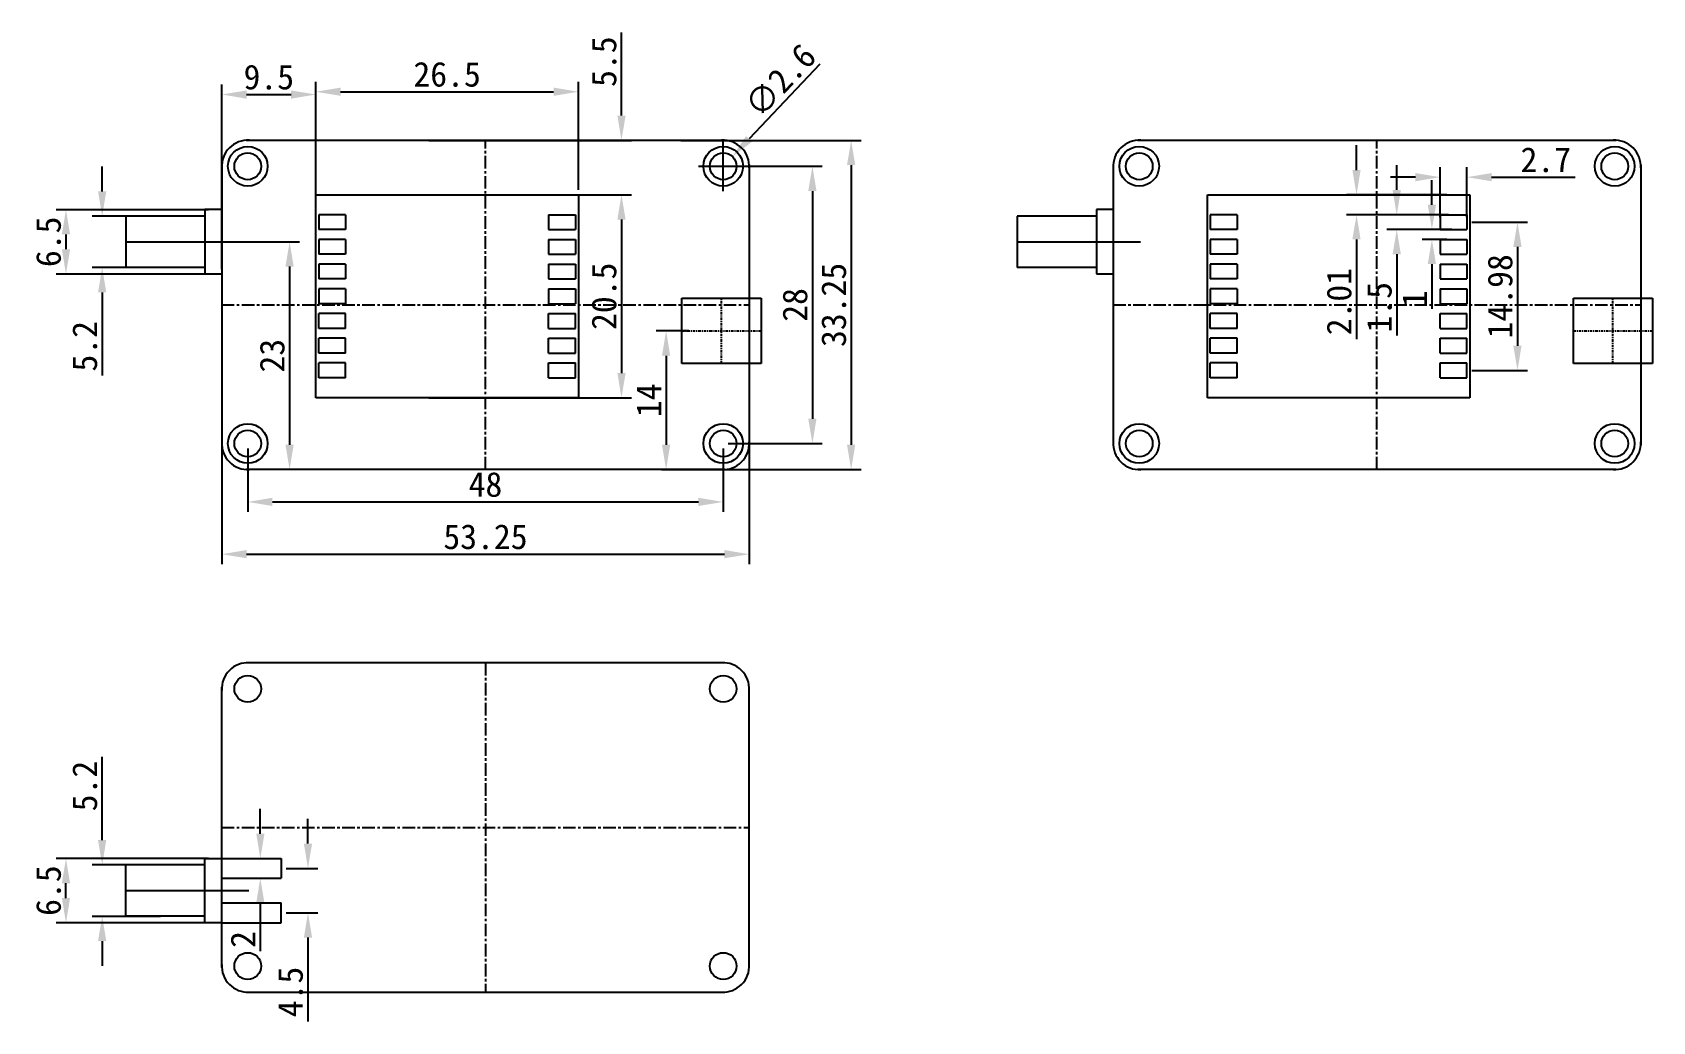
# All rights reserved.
# Model space of a CAD drawing. Extents: x 2342 to 2506, y -862 to -762.
import ezdxf

# ---------------------------------------------------------------- set-up
doc = ezdxf.new("R2010")
doc.units = 0
doc.linetypes.add('CENTER', pattern=[0.6, 0.375, -0.075, 0.075, -0.075])
doc.layers.get('DEFPOINTS').update_dxf_attribs({"linetype": 'CONTINUOUS'})
doc.layers.add('尺寸线', color=1, linetype='CONTINUOUS')
doc.styles.add('宋体', font='')
doc.styles.get('宋体').set_extended_font_data('SimSun')
doc.dimstyles.new('H', dxfattribs={"dimtxt": 2.5, "dimasz": 2.5, "dimexe": 1, "dimexo": 0.5, "dimgap": 0.5, "dimtad": 1, "dimdsep": 46, "dimtxsty": '宋体', "dimcen": 2.5, "dimclrd": 3, "dimclre": 3, "dimclrt": 3, "dimazin": 2, "dimtfac": 0.7, "dimtofl": 0, "dimtmove": 0, "dimatfit": 3, "dimfxl": 0, "dimtolj": 1, "dimlwd": -1, "dimlwe": -1, "dimarcsym": 0})

# ---------------------------------------------------------------- blocks, each defined once
blk = doc.blocks.new('*D95')
at = {"layer": 'DEFPOINTS', "color": 0, "transparency": 16777216}
for p in [(2363.82, -803.86), (2411.82, -803.86), (2411.82, -809.76)]:
    blk.add_point(p, dxfattribs=at)
at = {"layer": '尺寸线', "color": 3, "transparency": 16777216}
for p, q in [((2363.82, -804.36), (2363.82, -810.76)), ((2411.82, -804.36), (2411.82, -810.76)), ((2366.32, -809.76), (2409.32, -809.76))]:
    blk.add_line(p, q, dxfattribs=at)
for points in [[(2366.32, -809.34), (2366.32, -810.17), (2363.82, -809.76)], [(2409.32, -809.34), (2409.32, -810.17), (2411.82, -809.76)]]:
    blk.add_solid(points, dxfattribs=at)
at = {"layer": '尺寸线', "color": 3, "transparency": 16777216, "insert": (2387.82, -808.01), "char_height": 2.5, "attachment_point": 5, "style": '宋体'}
blk.add_mtext('\\A1;48', dxfattribs=at)
blk = doc.blocks.new('*D96')
at = {"layer": 'DEFPOINTS', "color": 0, "transparency": 16777216}
for p in [(2361.2, -797.93), (2414.45, -797.93), (2414.45, -815.04)]:
    blk.add_point(p, dxfattribs=at)
at = {"layer": '尺寸线', "color": 3, "transparency": 16777216}
for p, q in [((2361.2, -798.43), (2361.2, -816.04)), ((2414.45, -798.43), (2414.45, -816.04)), ((2363.7, -815.04), (2411.95, -815.04))]:
    blk.add_line(p, q, dxfattribs=at)
for points in [[(2363.7, -814.62), (2363.7, -815.45), (2361.2, -815.04)], [(2411.95, -814.62), (2411.95, -815.45), (2414.45, -815.04)]]:
    blk.add_solid(points, dxfattribs=at)
at = {"layer": '尺寸线', "color": 3, "transparency": 16777216, "insert": (2387.82, -813.29), "char_height": 2.5, "attachment_point": 5, "style": '宋体'}
blk.add_mtext('\\A1;53.25', dxfattribs=at)
blk = doc.blocks.new('*D97')
at = {"layer": 'DEFPOINTS', "color": 0, "transparency": 16777216}
for p in [(2407.06, -773.24), (2405.1, -806.49), (2424.74, -806.49)]:
    blk.add_point(p, dxfattribs=at)
at = {"layer": '尺寸线', "color": 3, "transparency": 16777216}
for p, q in [((2407.56, -773.24), (2425.74, -773.24)), ((2424.74, -775.74), (2424.74, -803.99)), ((2405.6, -806.49), (2425.74, -806.49))]:
    blk.add_line(p, q, dxfattribs=at)
for points in [[(2424.32, -775.74), (2425.15, -775.74), (2424.74, -773.24)], [(2424.32, -803.99), (2425.15, -803.99), (2424.74, -806.49)]]:
    blk.add_solid(points, dxfattribs=at)
at = {"layer": '尺寸线', "color": 3, "transparency": 16777216, "insert": (2422.99, -789.86), "char_height": 2.5, "attachment_point": 5, "rotation": 90, "style": '宋体'}
blk.add_mtext('\\A1;33.25', dxfattribs=at)
blk = doc.blocks.new('*D98')
at = {"layer": 'DEFPOINTS', "color": 0, "transparency": 16777216}
for p in [(2411.82, -775.86), (2411.82, -803.86), (2420.83, -803.86)]:
    blk.add_point(p, dxfattribs=at)
at = {"layer": '尺寸线', "color": 3, "transparency": 16777216}
for p, q in [((2412.32, -775.86), (2421.83, -775.86)), ((2420.83, -778.36), (2420.83, -801.36)), ((2412.32, -803.86), (2421.83, -803.86))]:
    blk.add_line(p, q, dxfattribs=at)
for points in [[(2420.41, -778.36), (2421.24, -778.36), (2420.83, -775.86)], [(2420.41, -801.36), (2421.24, -801.36), (2420.83, -803.86)]]:
    blk.add_solid(points, dxfattribs=at)
at = {"layer": '尺寸线', "color": 3, "transparency": 16777216, "insert": (2419.08, -789.86), "char_height": 2.5, "attachment_point": 5, "rotation": 90, "style": '宋体'}
blk.add_mtext('\\A1;28', dxfattribs=at)
blk = doc.blocks.new('*D99')
at = {"layer": 'DEFPOINTS', "color": 0, "transparency": 16777216}
for p in [(2355.5, -780.89), (2349.13, -786.09), (2355.5, -786.09)]:
    blk.add_point(p, dxfattribs=at)
at = {"layer": '尺寸线', "color": 3, "transparency": 16777216}
for p, q in [((2349.13, -778.39), (2349.13, -775.89)), ((2355, -780.89), (2348.13, -780.89)), ((2355, -786.09), (2348.13, -786.09)), ((2349.13, -788.59), (2349.13, -796.99))]:
    blk.add_line(p, q, dxfattribs=at)
for points in [[(2348.71, -778.39), (2349.54, -778.39), (2349.13, -780.89)], [(2348.71, -788.59), (2349.54, -788.59), (2349.13, -786.09)]]:
    blk.add_solid(points, dxfattribs=at)
at = {"layer": '尺寸线', "color": 3, "transparency": 16777216, "insert": (2347.38, -794.04), "char_height": 2.5, "attachment_point": 5, "rotation": 90, "style": '宋体'}
blk.add_mtext('\\A1;5.2', dxfattribs=at)
blk = doc.blocks.new('*D100')
at = {"layer": 'DEFPOINTS', "color": 0, "transparency": 16777216}
for p in [(2360.35, -780.24), (2345.47, -786.74), (2360.35, -786.74)]:
    blk.add_point(p, dxfattribs=at)
at = {"layer": '尺寸线', "color": 3, "transparency": 16777216}
for p, q in [((2359.85, -780.24), (2344.47, -780.24)), ((2345.47, -782.74), (2345.47, -784.24)), ((2359.85, -786.74), (2344.47, -786.74))]:
    blk.add_line(p, q, dxfattribs=at)
for points in [[(2345.06, -782.74), (2345.89, -782.74), (2345.47, -780.24)], [(2345.06, -784.24), (2345.89, -784.24), (2345.47, -786.74)]]:
    blk.add_solid(points, dxfattribs=at)
at = {"layer": '尺寸线', "color": 3, "transparency": 16777216, "insert": (2343.72, -783.49), "char_height": 2.5, "attachment_point": 5, "rotation": 90, "style": '宋体'}
blk.add_mtext('\\A1;6.5', dxfattribs=at)
blk = doc.blocks.new('*D101')
at = {"layer": 'DEFPOINTS', "color": 0, "transparency": 16777216}
for p in [(2370.7, -768.61), (2361.2, -786.74), (2370.7, -786.74)]:
    blk.add_point(p, dxfattribs=at)
at = {"layer": '尺寸线', "color": 3, "transparency": 16777216}
for p, q in [((2361.2, -786.24), (2361.2, -767.61)), ((2363.7, -768.61), (2368.2, -768.61)), ((2370.7, -786.24), (2370.7, -767.61))]:
    blk.add_line(p, q, dxfattribs=at)
for points in [[(2363.7, -768.2), (2363.7, -769.03), (2361.2, -768.61)], [(2368.2, -768.2), (2368.2, -769.03), (2370.7, -768.61)]]:
    blk.add_solid(points, dxfattribs=at)
at = {"layer": '尺寸线', "color": 3, "transparency": 16777216, "insert": (2365.95, -766.86), "char_height": 2.5, "attachment_point": 5, "style": '宋体'}
blk.add_mtext('\\A1;9.5', dxfattribs=at)
blk = doc.blocks.new('*D102')
at = {"layer": 'DEFPOINTS', "color": 0, "transparency": 16777216}
for p in [(2397.2, -768.33), (2370.7, -771.29), (2397.2, -778.74)]:
    blk.add_point(p, dxfattribs=at)
at = {"layer": '尺寸线', "color": 3, "transparency": 16777216}
for p, q in [((2370.7, -770.79), (2370.7, -767.33)), ((2373.2, -768.33), (2394.7, -768.33)), ((2397.2, -778.24), (2397.2, -767.33))]:
    blk.add_line(p, q, dxfattribs=at)
for points in [[(2373.2, -767.91), (2373.2, -768.74), (2370.7, -768.33)], [(2394.7, -767.91), (2394.7, -768.74), (2397.2, -768.33)]]:
    blk.add_solid(points, dxfattribs=at)
at = {"layer": '尺寸线', "color": 3, "transparency": 16777216, "insert": (2383.95, -766.58), "char_height": 2.5, "attachment_point": 5, "style": '宋体'}
blk.add_mtext('\\A1;26.5', dxfattribs=at)
blk = doc.blocks.new('*D103')
at = {"layer": 'DEFPOINTS', "color": 0, "transparency": 16777216}
for p in [(2381.61, -773.24), (2393.57, -778.74), (2401.55, -778.74)]:
    blk.add_point(p, dxfattribs=at)
at = {"layer": '尺寸线', "color": 3, "transparency": 16777216}
for p, q in [((2401.55, -770.74), (2401.55, -762.33)), ((2382.11, -773.24), (2402.55, -773.24)), ((2394.07, -778.74), (2402.55, -778.74)), ((2401.55, -781.24), (2401.55, -783.74))]:
    blk.add_line(p, q, dxfattribs=at)
for points in [[(2401.14, -770.74), (2401.97, -770.74), (2401.55, -773.24)], [(2401.14, -781.24), (2401.97, -781.24), (2401.55, -778.74)]]:
    blk.add_solid(points, dxfattribs=at)
at = {"layer": '尺寸线', "color": 3, "transparency": 16777216, "insert": (2399.8, -765.29), "char_height": 2.5, "attachment_point": 5, "rotation": 90, "style": '宋体'}
blk.add_mtext('\\A1;5.5', dxfattribs=at)
blk = doc.blocks.new('*D104')
at = {"layer": 'DEFPOINTS', "color": 0, "transparency": 16777216}
for p in [(2381.61, -778.74), (2381.61, -799.24), (2401.55, -799.24)]:
    blk.add_point(p, dxfattribs=at)
at = {"layer": '尺寸线', "color": 3, "transparency": 16777216}
for p, q in [((2382.11, -778.74), (2402.55, -778.74)), ((2401.55, -781.24), (2401.55, -796.74)), ((2382.11, -799.24), (2402.55, -799.24))]:
    blk.add_line(p, q, dxfattribs=at)
for points in [[(2401.14, -781.24), (2401.97, -781.24), (2401.55, -778.74)], [(2401.14, -796.74), (2401.97, -796.74), (2401.55, -799.24)]]:
    blk.add_solid(points, dxfattribs=at)
at = {"layer": '尺寸线', "color": 3, "transparency": 16777216, "insert": (2399.8, -788.99), "char_height": 2.5, "attachment_point": 5, "rotation": 90, "style": '宋体'}
blk.add_mtext('\\A1;20.5', dxfattribs=at)
blk = doc.blocks.new('*D105')
at = {"layer": 'DEFPOINTS', "color": 0, "transparency": 16777216}
for p in [(2408.86, -792.49), (2406.06, -806.49), (2408.86, -806.49)]:
    blk.add_point(p, dxfattribs=at)
at = {"layer": '尺寸线', "color": 3, "transparency": 16777216}
for p, q in [((2408.36, -792.49), (2405.06, -792.49)), ((2406.06, -794.99), (2406.06, -803.99)), ((2408.36, -806.49), (2405.06, -806.49))]:
    blk.add_line(p, q, dxfattribs=at)
for points in [[(2405.64, -794.99), (2406.47, -794.99), (2406.06, -792.49)], [(2405.64, -803.99), (2406.47, -803.99), (2406.06, -806.49)]]:
    blk.add_solid(points, dxfattribs=at)
at = {"layer": '尺寸线', "color": 3, "transparency": 16777216, "insert": (2404.31, -799.49), "char_height": 2.5, "attachment_point": 5, "rotation": 90, "style": '宋体'}
blk.add_mtext('\\A1;14', dxfattribs=at)
blk = doc.blocks.new('*D106')
at = {"layer": 'DEFPOINTS', "color": 0, "transparency": 16777216}
for p in [(2412.72, -774.92), (2410.93, -776.81)]:
    blk.add_point(p, dxfattribs=at)
at = {"layer": '尺寸线', "color": 3, "transparency": 16777216}
for p, q in [((2421.57, -765.53), (2414.43, -773.1)), ((2411.82, -778.36), (2411.82, -773.36)), ((2409.32, -775.86), (2414.32, -775.86))]:
    blk.add_line(p, q, dxfattribs=at)
blk.add_solid([(2414.13, -772.81), (2414.73, -773.38), (2412.72, -774.92)], dxfattribs=at)
at = {"layer": '尺寸线', "color": 3, "transparency": 16777216, "insert": (2417.58, -767.2), "char_height": 2.5, "attachment_point": 5, "rotation": 46.6829, "style": '宋体'}
blk.add_mtext('\\A1;∅2.6', dxfattribs=at)
blk = doc.blocks.new('*D107')
at = {"layer": 'DEFPOINTS', "color": 0, "transparency": 16777216}
for p in [(2356.38, -783.49), (2368.05, -806.49), (2371.15, -806.49)]:
    blk.add_point(p, dxfattribs=at)
at = {"layer": '尺寸线', "color": 3, "transparency": 16777216}
for p, q in [((2356.88, -783.49), (2369.05, -783.49)), ((2368.05, -785.99), (2368.05, -803.99)), ((2370.65, -806.49), (2367.05, -806.49))]:
    blk.add_line(p, q, dxfattribs=at)
for points in [[(2367.63, -785.99), (2368.46, -785.99), (2368.05, -783.49)], [(2367.63, -803.99), (2368.46, -803.99), (2368.05, -806.49)]]:
    blk.add_solid(points, dxfattribs=at)
at = {"layer": '尺寸线', "color": 3, "transparency": 16777216, "insert": (2366.3, -794.99), "char_height": 2.5, "attachment_point": 5, "rotation": 90, "style": '宋体'}
blk.add_mtext('\\A1;23', dxfattribs=at)
blk = doc.blocks.new('*D130')
at = {"layer": 'DEFPOINTS', "color": 0, "transparency": 16777216}
for p in [(2349.13, -846.42), (2355.5, -846.42), (2355.5, -851.62)]:
    blk.add_point(p, dxfattribs=at)
at = {"layer": '尺寸线', "color": 3, "transparency": 16777216}
for p, q in [((2349.13, -843.92), (2349.13, -835.51)), ((2355, -846.42), (2348.13, -846.42)), ((2355, -851.62), (2348.13, -851.62)), ((2349.13, -854.12), (2349.13, -856.62))]:
    blk.add_line(p, q, dxfattribs=at)
for points in [[(2348.71, -843.92), (2349.54, -843.92), (2349.13, -846.42)], [(2348.71, -854.12), (2349.54, -854.12), (2349.13, -851.62)]]:
    blk.add_solid(points, dxfattribs=at)
at = {"layer": '尺寸线', "color": 3, "transparency": 16777216, "insert": (2347.38, -838.46), "char_height": 2.5, "attachment_point": 5, "rotation": 90, "style": '宋体'}
blk.add_mtext('\\A1;5.2', dxfattribs=at)
blk = doc.blocks.new('*D131')
at = {"layer": 'DEFPOINTS', "color": 0, "transparency": 16777216}
for p in [(2345.47, -845.77), (2360.35, -845.77), (2360.35, -852.27)]:
    blk.add_point(p, dxfattribs=at)
at = {"layer": '尺寸线', "color": 3, "transparency": 16777216}
for p, q in [((2359.85, -845.77), (2344.47, -845.77)), ((2345.47, -849.77), (2345.47, -848.27)), ((2359.85, -852.27), (2344.47, -852.27))]:
    blk.add_line(p, q, dxfattribs=at)
for points in [[(2345.06, -848.27), (2345.89, -848.27), (2345.47, -845.77)], [(2345.06, -849.77), (2345.89, -849.77), (2345.47, -852.27)]]:
    blk.add_solid(points, dxfattribs=at)
at = {"layer": '尺寸线', "color": 3, "transparency": 16777216, "insert": (2343.72, -849.02), "char_height": 2.5, "attachment_point": 5, "rotation": 90, "style": '宋体'}
blk.add_mtext('\\A1;6.5', dxfattribs=at)
blk = doc.blocks.new('*D141')
at = {"layer": 'DEFPOINTS', "color": 0, "transparency": 16777216}
for p in [(2367.2, -846.77), (2367.2, -851.27), (2369.9, -851.27)]:
    blk.add_point(p, dxfattribs=at)
at = {"layer": '尺寸线', "color": 3, "transparency": 16777216}
for p, q in [((2369.9, -844.27), (2369.9, -841.77)), ((2367.7, -846.77), (2370.9, -846.77)), ((2367.7, -851.27), (2370.9, -851.27)), ((2369.9, -853.77), (2369.9, -862.25))]:
    blk.add_line(p, q, dxfattribs=at)
for points in [[(2369.49, -844.27), (2370.32, -844.27), (2369.9, -846.77)], [(2369.49, -853.77), (2370.32, -853.77), (2369.9, -851.27)]]:
    blk.add_solid(points, dxfattribs=at)
at = {"layer": '尺寸线', "color": 3, "transparency": 16777216, "insert": (2368.15, -859.26), "char_height": 2.5, "attachment_point": 5, "rotation": 90, "style": '宋体'}
blk.add_mtext('\\A1;4.5', dxfattribs=at)
blk = doc.blocks.new('*D142')
at = {"layer": 'DEFPOINTS', "color": 0, "transparency": 16777216}
for p in [(2364.2, -845.77), (2364.2, -847.77), (2365.09, -847.77)]:
    blk.add_point(p, dxfattribs=at)
at = {"layer": '尺寸线', "color": 3, "transparency": 16777216}
for p, q in [((2365.09, -843.27), (2365.09, -840.77)), ((2364.7, -845.77), (2366.09, -845.77)), ((2364.7, -847.77), (2366.09, -847.77)), ((2365.09, -850.27), (2365.09, -855.14))]:
    blk.add_line(p, q, dxfattribs=at)
for points in [[(2364.68, -843.27), (2365.51, -843.27), (2365.09, -845.77)], [(2364.68, -850.27), (2365.51, -850.27), (2365.09, -847.77)]]:
    blk.add_solid(points, dxfattribs=at)
at = {"layer": '尺寸线', "color": 3, "transparency": 16777216, "insert": (2363.34, -853.95), "char_height": 2.5, "attachment_point": 5, "rotation": 90, "style": '宋体'}
blk.add_mtext('\\A1;2', dxfattribs=at)
blk = doc.blocks.new('*D155')
at = {"layer": 'DEFPOINTS', "color": 0, "transparency": 16777216}
for p in [(2485.38, -778.74), (2475.76, -780.75), (2485.38, -780.75)]:
    blk.add_point(p, dxfattribs=at)
at = {"layer": '尺寸线', "color": 3, "transparency": 16777216}
for p, q in [((2475.76, -776.24), (2475.76, -773.74)), ((2484.88, -778.74), (2474.76, -778.74)), ((2484.88, -780.75), (2474.76, -780.75)), ((2475.76, -783.25), (2475.76, -793.32))]:
    blk.add_line(p, q, dxfattribs=at)
for points in [[(2475.34, -776.24), (2476.17, -776.24), (2475.76, -778.74)], [(2475.34, -783.25), (2476.17, -783.25), (2475.76, -780.75)]]:
    blk.add_solid(points, dxfattribs=at)
at = {"layer": '尺寸线', "color": 3, "transparency": 16777216, "insert": (2474.01, -789.53), "char_height": 2.5, "attachment_point": 5, "rotation": 90, "style": '宋体'}
blk.add_mtext('\\A1;2.01', dxfattribs=at)
blk = doc.blocks.new('*D156')
at = {"layer": 'DEFPOINTS', "color": 0, "transparency": 16777216}
for p in [(2486.9, -776.96), (2484.2, -781.5), (2486.9, -781.5)]:
    blk.add_point(p, dxfattribs=at)
at = {"layer": '尺寸线', "color": 3, "transparency": 16777216}
for p, q in [((2484.2, -781), (2484.2, -775.96)), ((2486.9, -781), (2486.9, -775.96)), ((2481.7, -776.96), (2479.2, -776.96)), ((2489.4, -776.96), (2497.84, -776.96))]:
    blk.add_line(p, q, dxfattribs=at)
for points in [[(2481.7, -776.54), (2481.7, -777.37), (2484.2, -776.96)], [(2489.4, -776.54), (2489.4, -777.37), (2486.9, -776.96)]]:
    blk.add_solid(points, dxfattribs=at)
at = {"layer": '尺寸线', "color": 3, "transparency": 16777216, "insert": (2494.87, -775.21), "char_height": 2.5, "attachment_point": 5, "style": '宋体'}
blk.add_mtext('\\A1;2.7', dxfattribs=at)
blk = doc.blocks.new('*D157')
at = {"layer": 'DEFPOINTS', "color": 0, "transparency": 16777216}
for p in [(2485.55, -780.75), (2479.82, -782.25), (2485.87, -782.25)]:
    blk.add_point(p, dxfattribs=at)
at = {"layer": '尺寸线', "color": 3, "transparency": 16777216}
for p, q in [((2479.82, -778.25), (2479.82, -775.75)), ((2485.05, -780.75), (2478.82, -780.75)), ((2485.37, -782.25), (2478.82, -782.25)), ((2479.82, -784.75), (2479.82, -792.95))]:
    blk.add_line(p, q, dxfattribs=at)
for points in [[(2479.4, -778.25), (2480.24, -778.25), (2479.82, -780.75)], [(2479.4, -784.75), (2480.24, -784.75), (2479.82, -782.25)]]:
    blk.add_solid(points, dxfattribs=at)
at = {"layer": '尺寸线', "color": 3, "transparency": 16777216, "insert": (2478.07, -790.1), "char_height": 2.5, "attachment_point": 5, "rotation": 90, "style": '宋体'}
blk.add_mtext('\\A1;1.5', dxfattribs=at)
blk = doc.blocks.new('*D158')
at = {"layer": 'DEFPOINTS', "color": 0, "transparency": 16777216}
for p in [(2483.37, -783.24), (2485.37, -782.25), (2485.37, -783.24)]:
    blk.add_point(p, dxfattribs=at)
at = {"layer": '尺寸线', "color": 3, "transparency": 16777216}
for p, q in [((2483.37, -779.75), (2483.37, -777.25)), ((2484.87, -782.25), (2482.37, -782.25)), ((2484.87, -783.24), (2482.37, -783.24)), ((2483.37, -785.74), (2483.37, -790.26))]:
    blk.add_line(p, q, dxfattribs=at)
for points in [[(2482.95, -779.75), (2483.78, -779.75), (2483.37, -782.25)], [(2482.95, -785.74), (2483.78, -785.74), (2483.37, -783.24)]]:
    blk.add_solid(points, dxfattribs=at)
at = {"layer": '尺寸线', "color": 3, "transparency": 16777216, "insert": (2481.62, -789.25), "char_height": 2.5, "attachment_point": 5, "rotation": 90, "style": '宋体'}
blk.add_mtext('\\A1;1', dxfattribs=at)
blk = doc.blocks.new('*D159')
at = {"layer": 'DEFPOINTS', "color": 0, "transparency": 16777216}
for p in [(2486.9, -781.5), (2486.9, -796.48), (2492.01, -796.48)]:
    blk.add_point(p, dxfattribs=at)
at = {"layer": '尺寸线', "color": 3, "transparency": 16777216}
for p, q in [((2487.4, -781.5), (2493.01, -781.5)), ((2492.01, -784), (2492.01, -793.98)), ((2487.4, -796.48), (2493.01, -796.48))]:
    blk.add_line(p, q, dxfattribs=at)
for points in [[(2491.59, -784), (2492.42, -784), (2492.01, -781.5)], [(2491.59, -793.98), (2492.42, -793.98), (2492.01, -796.48)]]:
    blk.add_solid(points, dxfattribs=at)
at = {"layer": '尺寸线', "color": 3, "transparency": 16777216, "insert": (2490.26, -788.99), "char_height": 2.5, "attachment_point": 5, "rotation": 90, "style": '宋体'}
blk.add_mtext('\\A1;14.98', dxfattribs=at)

msp = doc.modelspace()

# ---------------------------------------------------------------- linework, layer by layer
at = {"layer": '尺寸线', "color": 0}
for p, q in [((2363.662, -773.236), (2411.986, -773.236)), ((2453.662, -773.236), (2501.986, -773.236)), ((2361.199, -775.699), (2361.199, -804.023)), ((2414.449, -775.699), (2414.449, -804.023)), ((2451.199, -775.699), (2451.199, -804.023)), ((2504.449, -775.699), (2504.449, -804.023)), ((2370.699, -778.736), (2397.199, -778.736)), ((2370.699, -799.236), (2370.699, -778.736)), ((2397.199, -778.736), (2397.199, -799.236)), ((2460.699, -778.736), (2487.199, -778.736)), ((2460.699, -799.236), (2460.699, -778.736)), ((2487.199, -778.736), (2487.199, -799.236)), ((2351.499, -780.886), (2351.499, -786.086)), ((2359.499, -780.886), (2351.499, -780.886)), ((2361.199, -780.236), (2359.499, -780.236)), ((2359.499, -780.236), (2359.499, -786.736)), ((2370.999, -780.746), (2370.999, -782.246)), ((2373.699, -780.746), (2370.999, -780.746)), ((2373.699, -780.746), (2373.699, -782.246)), ((2394.199, -780.746), (2394.199, -782.246)), ((2394.199, -780.746), (2396.899, -780.746)), ((2396.899, -780.746), (2396.899, -782.246)), ((2441.499, -780.886), (2441.499, -786.086)), ((2449.499, -780.886), (2441.499, -780.886)), ((2451.199, -780.236), (2449.499, -780.236)), ((2449.499, -780.236), (2449.499, -786.736)), ((2460.999, -780.746), (2460.999, -782.246)), ((2463.699, -780.746), (2460.999, -780.746)), ((2463.699, -780.746), (2463.699, -782.246)), ((2484.199, -780.746), (2484.199, -782.246)), ((2484.199, -780.746), (2486.899, -780.746)), ((2486.899, -780.746), (2486.899, -782.246)), ((2373.699, -782.246), (2370.999, -782.246)), ((2370.999, -783.243), (2370.999, -784.743)), ((2373.699, -783.243), (2370.999, -783.243)), ((2373.699, -783.243), (2373.699, -784.743)), ((2394.199, -782.246), (2396.899, -782.246)), ((2394.199, -783.243), (2394.199, -784.743)), ((2394.199, -783.243), (2396.899, -783.243)), ((2396.899, -783.243), (2396.899, -784.743)), ((2463.699, -782.246), (2460.999, -782.246)), ((2460.999, -783.243), (2460.999, -784.743)), ((2463.699, -783.243), (2460.999, -783.243)), ((2463.699, -783.243), (2463.699, -784.743)), ((2484.199, -782.246), (2486.899, -782.246)), ((2484.199, -783.243), (2484.199, -784.743)), ((2484.199, -783.243), (2486.899, -783.243)), ((2486.899, -783.243), (2486.899, -784.743)), ((2373.699, -784.743), (2370.999, -784.743)), ((2394.199, -784.743), (2396.899, -784.743)), ((2463.699, -784.743), (2460.999, -784.743)), ((2484.199, -784.743), (2486.899, -784.743)), ((2359.499, -786.086), (2351.499, -786.086)), ((2359.499, -786.736), (2361.199, -786.736)), ((2370.999, -785.74), (2370.999, -787.24)), ((2373.699, -785.74), (2370.999, -785.74)), ((2373.699, -785.74), (2373.699, -787.24)), ((2394.199, -785.74), (2394.199, -787.24)), ((2394.199, -785.74), (2396.899, -785.74)), ((2396.899, -785.74), (2396.899, -787.24)), ((2449.499, -786.086), (2441.499, -786.086)), ((2449.499, -786.736), (2451.199, -786.736)), ((2460.999, -785.74), (2460.999, -787.24)), ((2463.699, -785.74), (2460.999, -785.74)), ((2463.699, -785.74), (2463.699, -787.24)), ((2484.199, -785.74), (2484.199, -787.24)), ((2484.199, -785.74), (2486.899, -785.74)), ((2486.899, -785.74), (2486.899, -787.24)), ((2373.699, -787.24), (2370.999, -787.24)), ((2370.999, -788.236), (2370.999, -789.736)), ((2373.699, -788.236), (2370.999, -788.236)), ((2373.699, -788.236), (2373.699, -789.736)), ((2394.199, -787.24), (2396.899, -787.24)), ((2394.199, -788.236), (2394.199, -789.736)), ((2394.199, -788.236), (2396.899, -788.236)), ((2396.899, -788.236), (2396.899, -789.736)), ((2463.699, -787.24), (2460.999, -787.24)), ((2460.999, -788.236), (2460.999, -789.736)), ((2463.699, -788.236), (2460.999, -788.236)), ((2463.699, -788.236), (2463.699, -789.736)), ((2484.199, -787.24), (2486.899, -787.24)), ((2484.199, -788.236), (2484.199, -789.736)), ((2484.199, -788.236), (2486.899, -788.236)), ((2486.899, -788.236), (2486.899, -789.736)), ((2373.699, -789.736), (2370.999, -789.736)), ((2394.199, -789.736), (2396.899, -789.736)), ((2407.649, -789.186), (2415.649, -789.186)), ((2407.649, -795.786), (2407.649, -789.186)), ((2415.649, -789.186), (2415.649, -795.786)), ((2463.699, -789.736), (2460.999, -789.736)), ((2484.199, -789.736), (2486.899, -789.736)), ((2497.649, -789.186), (2505.649, -789.186)), ((2497.649, -795.786), (2497.649, -789.186)), ((2505.649, -789.186), (2505.649, -795.786)), ((2373.699, -790.733), (2370.999, -790.733)), ((2370.999, -792.233), (2370.999, -790.733)), ((2373.699, -792.233), (2373.699, -790.733)), ((2394.199, -792.233), (2394.199, -790.733)), ((2394.199, -790.733), (2396.899, -790.733)), ((2396.899, -792.233), (2396.899, -790.733)), ((2463.699, -790.733), (2460.999, -790.733)), ((2460.999, -792.233), (2460.999, -790.733)), ((2463.699, -792.233), (2463.699, -790.733)), ((2484.199, -792.233), (2484.199, -790.733)), ((2484.199, -790.733), (2486.899, -790.733)), ((2486.899, -792.233), (2486.899, -790.733)), ((2373.699, -792.233), (2370.999, -792.233)), ((2373.699, -793.23), (2370.999, -793.23)), ((2370.999, -794.73), (2370.999, -793.23)), ((2373.699, -794.73), (2373.699, -793.23)), ((2394.199, -792.233), (2396.899, -792.233)), ((2394.199, -794.73), (2394.199, -793.23)), ((2394.199, -793.23), (2396.899, -793.23)), ((2396.899, -794.73), (2396.899, -793.23)), ((2463.699, -792.233), (2460.999, -792.233)), ((2463.699, -793.23), (2460.999, -793.23)), ((2460.999, -794.73), (2460.999, -793.23)), ((2463.699, -794.73), (2463.699, -793.23)), ((2484.199, -792.233), (2486.899, -792.233)), ((2484.199, -794.73), (2484.199, -793.23)), ((2484.199, -793.23), (2486.899, -793.23)), ((2486.899, -794.73), (2486.899, -793.23)), ((2373.699, -794.73), (2370.999, -794.73)), ((2394.199, -794.73), (2396.899, -794.73)), ((2463.699, -794.73), (2460.999, -794.73)), ((2484.199, -794.73), (2486.899, -794.73)), ((2373.699, -795.726), (2370.999, -795.726)), ((2370.999, -797.226), (2370.999, -795.726)), ((2373.699, -797.226), (2373.699, -795.726)), ((2394.199, -797.226), (2394.199, -795.726)), ((2394.199, -795.726), (2396.899, -795.726)), ((2396.899, -797.226), (2396.899, -795.726)), ((2415.649, -795.786), (2407.649, -795.786)), ((2463.699, -795.726), (2460.999, -795.726)), ((2460.999, -797.226), (2460.999, -795.726)), ((2463.699, -797.226), (2463.699, -795.726)), ((2484.199, -797.226), (2484.199, -795.726)), ((2484.199, -795.726), (2486.899, -795.726)), ((2486.899, -797.226), (2486.899, -795.726)), ((2505.649, -795.786), (2497.649, -795.786)), ((2373.699, -797.226), (2370.999, -797.226)), ((2394.199, -797.226), (2396.899, -797.226)), ((2463.699, -797.226), (2460.999, -797.226)), ((2484.199, -797.226), (2486.899, -797.226)), ((2397.199, -799.236), (2370.699, -799.236)), ((2487.199, -799.236), (2460.699, -799.236)), ((2411.986, -806.486), (2363.662, -806.486)), ((2501.986, -806.486), (2453.662, -806.486)), ((2411.986, -826.015), (2363.662, -826.015)), ((2361.199, -856.802), (2361.199, -828.478)), ((2414.449, -856.802), (2414.449, -828.478)), ((2351.499, -851.615), (2351.499, -846.415)), ((2359.499, -846.415), (2351.499, -846.415)), ((2359.499, -845.765), (2361.199, -845.765)), ((2359.499, -852.265), (2359.499, -845.765)), ((2361.199, -845.765), (2367.199, -845.765)), ((2367.199, -845.765), (2367.199, -847.765)), ((2361.199, -847.765), (2367.199, -847.765)), ((2361.199, -850.265), (2367.199, -850.265)), ((2367.199, -852.265), (2367.199, -850.265)), ((2359.499, -851.615), (2351.499, -851.615)), ((2361.199, -852.265), (2359.499, -852.265)), ((2361.199, -852.265), (2367.199, -852.265)), ((2363.662, -859.265), (2411.986, -859.265))]:
    msp.add_line(p, q, dxfattribs=at)
at = {"layer": '尺寸线', "color": 1, "linetype": 'CENTER', "ltscale": 3.3782}
for p, q in [((2387.824, -806.486), (2387.824, -773.236)), ((2477.824, -806.486), (2477.824, -773.236)), ((2361.199, -789.861), (2414.449, -789.861)), ((2451.199, -789.861), (2504.449, -789.861)), ((2387.824, -826.015), (2387.824, -859.265)), ((2361.199, -842.64), (2414.449, -842.64))]:
    msp.add_line(p, q, dxfattribs=at)
at = {"layer": '尺寸线'}
for p, q in [((2351.499, -783.486), (2363.947, -783.486)), ((2441.499, -783.486), (2453.947, -783.486)), ((2351.499, -849.015), (2363.947, -849.015))]:
    msp.add_line(p, q, dxfattribs=at)
at = {"layer": '尺寸线', "color": 1, "linetype": 'CENTER', "ltscale": 0.67056}
for p, q in [((2411.649, -795.786), (2411.649, -789.186)), ((2501.649, -795.786), (2501.649, -789.186)), ((2407.649, -792.486), (2415.649, -792.486)), ((2497.649, -792.486), (2505.649, -792.486))]:
    msp.add_line(p, q, dxfattribs=at)
at = {"layer": '尺寸线', "color": 0}
for centre, radius in [((2363.824, -775.861), 2), ((2363.824, -775.861), 1.35), ((2411.824, -775.861), 2), ((2411.824, -775.861), 1.35), ((2453.824, -775.861), 2), ((2453.824, -775.861), 1.35), ((2501.824, -775.861), 2), ((2501.824, -775.861), 1.35), ((2363.824, -803.861), 2), ((2363.824, -803.861), 1.35), ((2411.824, -803.861), 2), ((2411.824, -803.861), 1.35), ((2453.824, -803.861), 2), ((2453.824, -803.861), 1.35), ((2501.824, -803.861), 2), ((2501.824, -803.861), 1.35), ((2363.824, -828.64), 1.35), ((2411.824, -828.64), 1.35), ((2363.824, -856.64), 1.35), ((2411.824, -856.64), 1.35)]:
    msp.add_circle(centre, radius, dxfattribs=at)
for centre, start, end in [((2363.824, -775.861), 86.46643, 183.53357), ((2411.824, -775.861), 356.46643, 93.53357), ((2453.824, -775.861), 86.46643, 183.53357), ((2501.824, -775.861), 356.46643, 93.53357), ((2363.824, -803.861), 176.46643, 273.53357), ((2411.824, -803.861), 266.46643, 3.53357), ((2453.824, -803.861), 176.46643, 273.53357), ((2501.824, -803.861), 266.46643, 3.53357), ((2363.824, -828.64), 86.46643, 183.53357), ((2411.824, -828.64), 356.46643, 93.53357), ((2363.824, -856.64), 176.46643, 273.53357), ((2411.824, -856.64), 266.46643, 3.53357)]:
    msp.add_arc(centre, 2.63, start, end, dxfattribs=at)

# ---------------------------------------------------------------- dimensions: what is measured, and where the dimension line sits
for base, p1, p2, picture, middle in [((2401.555, -778.736), (2381.61, -773.236), (2393.567, -778.736), '*D103', (2401.555, -765.285)), ((2475.758, -780.746), (2485.379, -778.736), (2485.379, -780.746), '*D155', (2475.758, -789.531)), ((2401.555, -799.236), (2381.61, -778.736), (2381.61, -799.236), '*D104', (2401.555, -788.986)), ((2368.046, -806.486), (2356.376, -783.486), (2371.146, -806.486), '*D107', (2368.046, -794.986))]:
    dim = msp.add_linear_dim(base=base, p1=p1, p2=p2, angle=90, dimstyle='H', override={"dimarcsym": 2}, dxfattribs=at)
    dim.commit()
    dim.dimension.update_dxf_attribs({"geometry": picture, "text_midpoint": middle, "dimtype": 160})
dim = msp.add_diameter_dim_2p(p1=(2410.932, -776.807), p2=(2412.716, -774.916), dimstyle='H', override={"dimarcsym": 2}, dxfattribs=at)
dim.commit()
dim.dimension.update_dxf_attribs({"geometry": '*D106', "text_midpoint": (2417.582, -767.203)})
for base, p1, p2, picture, middle in [((2370.699, -768.613), (2361.199, -786.736), (2370.699, -786.736), '*D101', (2365.949, -766.863)), ((2397.199, -768.327), (2370.699, -771.286), (2397.199, -778.736), '*D102', (2383.949, -766.577)), ((2486.899, -776.956), (2484.199, -781.496), (2486.899, -781.496), '*D156', (2494.871, -775.206)), ((2414.449, -815.037), (2361.199, -797.934), (2414.449, -797.934), '*D96', (2387.824, -813.287)), ((2411.824, -809.758), (2363.824, -803.861), (2411.824, -803.861), '*D95', (2387.824, -808.008))]:
    dim = msp.add_linear_dim(base=base, p1=p1, p2=p2, dimstyle='H', override={"dimarcsym": 2}, dxfattribs=at)
    dim.commit()
    dim.dimension.update_dxf_attribs({"geometry": picture, "text_midpoint": middle})
for base, p1, p2, angle, picture, middle in [((2424.737, -806.486), (2407.062, -773.236), (2405.098, -806.486), 90, '*D97', (2422.987, -789.861)), ((2349.126, -786.086), (2355.499, -780.886), (2355.499, -786.086), 90, '*D99', (2347.376, -794.038)), ((2420.827, -803.861), (2411.824, -775.861), (2411.824, -803.861), 90, '*D98', (2419.077, -789.861)), ((2479.819, -782.246), (2485.549, -780.746), (2485.87, -782.246), 90, '*D157', (2478.069, -790.101)), ((2483.368, -783.243), (2485.37, -782.246), (2485.37, -783.243), 90, '*D158', (2481.618, -789.25)), ((2345.474, -786.736), (2360.349, -780.236), (2360.349, -786.736), 90, '*D100', (2343.724, -783.486)), ((2492.005, -796.476), (2486.899, -781.496), (2486.899, -796.476), 90, '*D159', (2490.255, -788.986)), ((2406.058, -806.486), (2408.862, -792.486), (2408.862, -806.486), 90, '*D105', (2404.308, -799.486)), ((2349.126, -846.415), (2355.499, -851.615), (2355.499, -846.415), 270, '*D130', (2347.376, -838.464)), ((2365.093, -847.765), (2364.199, -845.765), (2364.199, -847.765), 90, '*D142', (2363.343, -853.953)), ((2369.903, -851.265), (2367.199, -846.765), (2367.199, -851.265), 90, '*D141', (2368.153, -859.258)), ((2345.474, -845.765), (2360.349, -852.265), (2360.349, -845.765), 270, '*D131', (2343.724, -849.015))]:
    dim = msp.add_linear_dim(base=base, p1=p1, p2=p2, angle=angle, dimstyle='H', override={"dimarcsym": 2}, dxfattribs=at)
    dim.commit()
    dim.dimension.update_dxf_attribs({"geometry": picture, "text_midpoint": middle})

doc.saveas('drawing.dxf')
